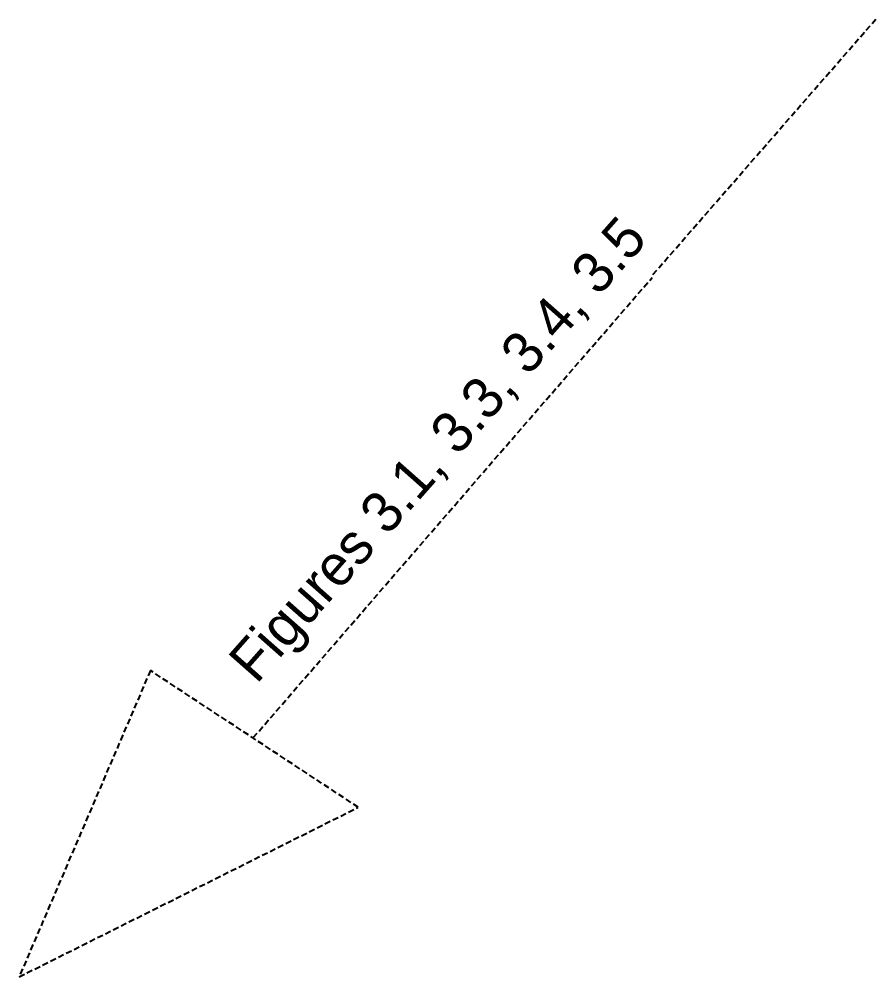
# Model space of a CAD drawing. Header units: inches. Extents: x 4 to 531, y -296 to 303.
# Drawn here: x 79.1 to 225.7, y 138.9 to 302.6 of the extents above; entities that cross this region are included whole.
import ezdxf

# ---------------------------------------------------------------- set-up
doc = ezdxf.new("R2010")
doc.units = ezdxf.units.IN
doc.header["$MEASUREMENT"] = 0
doc.linetypes.add('DASHEDX2', pattern=[1.5, 1, -0.5])

msp = doc.modelspace()

# ---------------------------------------------------------------- linework, layer by layer
at = {"linetype": 'DASHEDX2'}
for p, q in [((187.583, 258.952), (225.722, 302.627)), ((119.198, 179.776), (187.44, 258.44)), ((101.6, 191.259), (79.137, 138.879)), ((137.165, 167.875), (101.6, 191.259)), ((79.137, 138.879), (137.165, 167.875))]:
    msp.add_line(p, q, dxfattribs=at)

# ---------------------------------------------------------------- texts
at = {"linetype": 'DASHEDX2', "insert": (114.495, 193.417), "char_height": 7, "width": 160.52678, "attachment_point": 1, "rotation": 48.56476}
msp.add_mtext('Figures 3.1, 3.3, 3.4, 3.5', dxfattribs=at)

doc.saveas('drawing.dxf')
